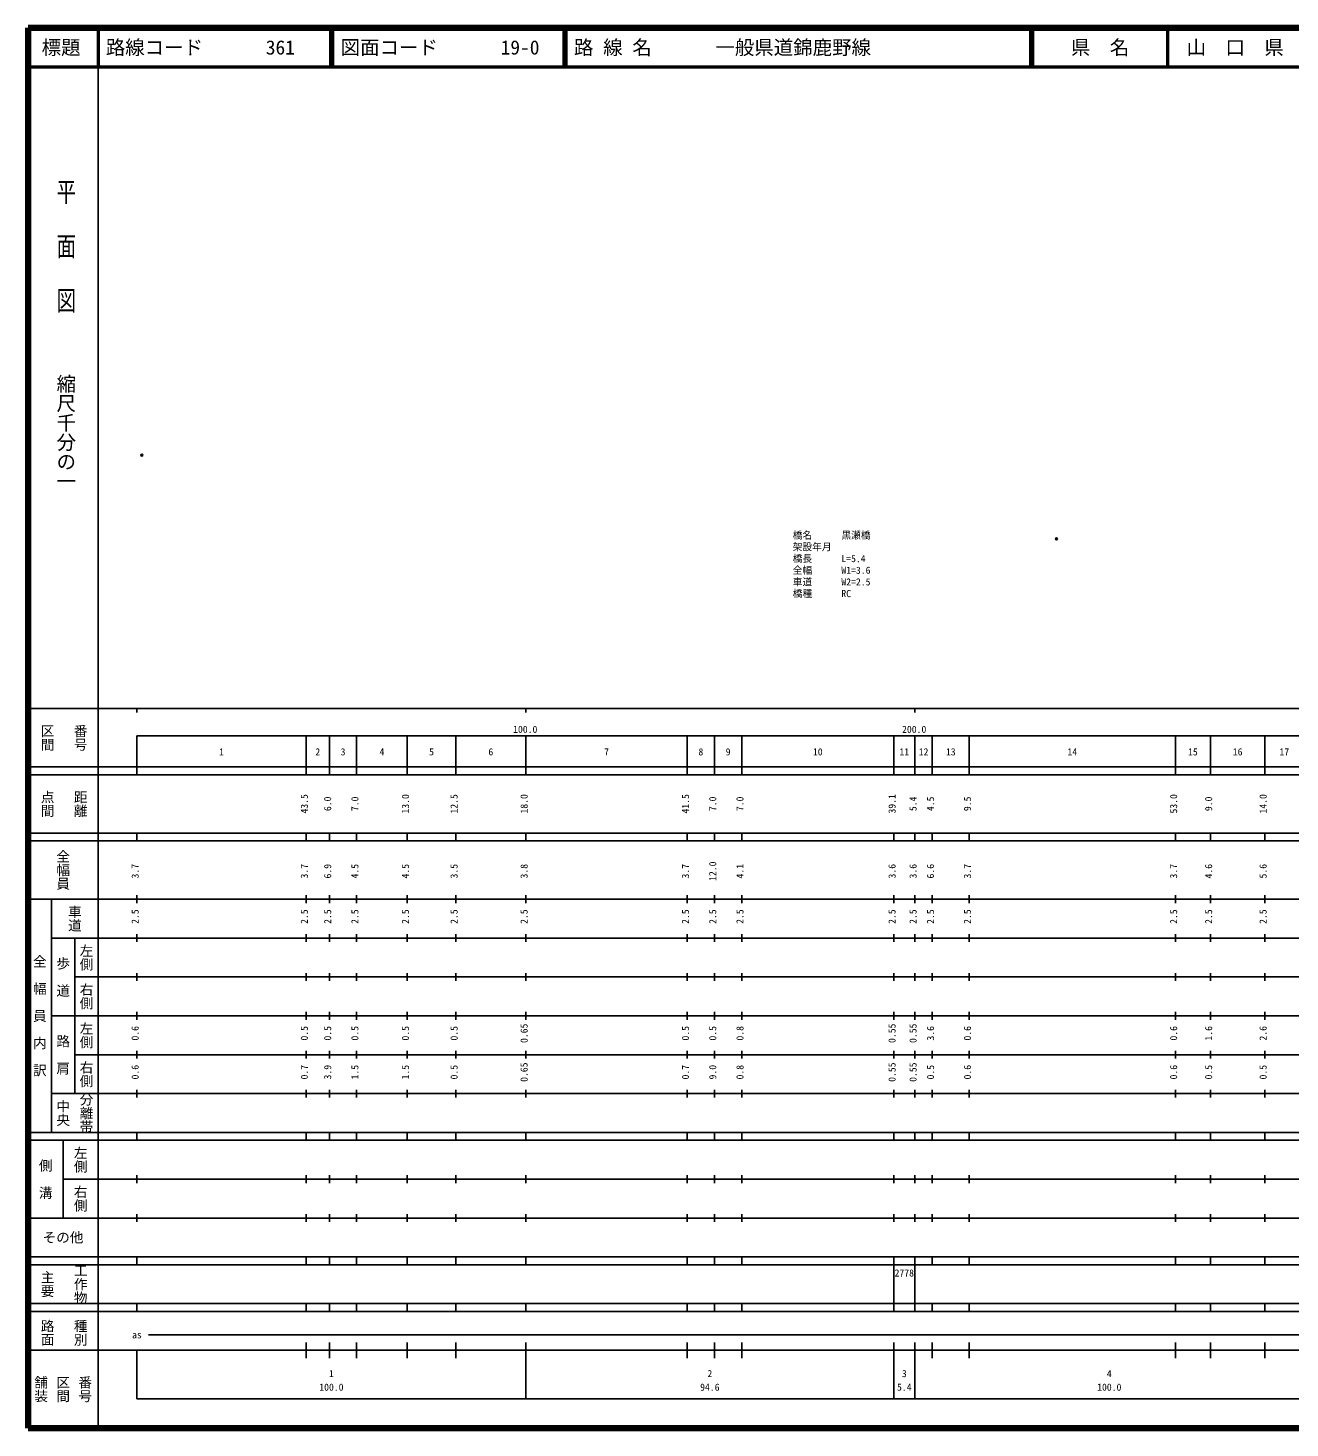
# Model space of a CAD drawing. Units: millimetres on the paper. Extents: x 40 to 680, y 20 to 380.
# Drawn here: x 40 to 364.5, y 20 to 380 of the extents above; entities that cross this region are included whole.
import ezdxf
from ezdxf.enums import TextEntityAlignment as Align

# ---------------------------------------------------------------- set-up
doc = ezdxf.new("R2010")
doc.units = ezdxf.units.MM
doc.header["$PDMODE"] = 32
doc.header["$PDSIZE"] = 0.5
for name, color, linetype in [('M-OTRS', 6, 'Continuous'), ('M-STR-HTXT', 7, 'Continuous'), ('M-TTL-TXT', 7, 'Continuous')]:
    doc.layers.add(name, color=color, linetype=linetype)
for name, color, linetype, lineweight in [('M-TTL', 2, 'Continuous', 140), ('M-TTL-BAND', 7, 'Continuous', 25), ('M-TTL-LINE', 7, 'Continuous', 50)]:
    doc.layers.add(name, color=color, linetype=linetype, lineweight=lineweight)
doc.styles.add('@ＭＳ ゴシック', font='')
doc.styles.add('ＭＳ ゴシック', font='')
doc.styles.get('@ＭＳ ゴシック').set_extended_font_data('@MS Gothic')
doc.styles.get('ＭＳ ゴシック').set_extended_font_data('MS Gothic')

msp = doc.modelspace()

# ---------------------------------------------------------------- linework, layer by layer
at = {"layer": 'M-OTRS'}
for p in [(69.25, 270.146), (304.423, 248.616)]:
    msp.add_point(p, dxfattribs=at)
at = {"layer": 'M-TTL'}
for p, q in [((40, 380), (40, 20)), ((680, 380), (40, 380)), ((40, 20), (680, 20))]:
    msp.add_line(p, q, dxfattribs=at)
at = {"layer": 'M-TTL-BAND'}
for p, q in [((58, 370), (58, 20)), ((40, 205), (579, 205)), ((68, 205), (68, 204)), ((168, 205), (168, 204)), ((268, 205), (268, 204)), ((68, 198), (579, 198)), ((68, 198), (68, 188)), ((111.5, 188), (111.5, 198)), ((117.5, 188), (117.5, 198)), ((124.5, 188), (124.5, 198)), ((137.5, 188), (137.5, 198)), ((150, 188), (150, 198)), ((168, 188), (168, 198)), ((209.5, 188), (209.5, 198)), ((216.5, 188), (216.5, 198)), ((223.5, 188), (223.5, 198)), ((262.6, 188), (262.6, 198)), ((268, 188), (268, 198)), ((272.5, 188), (272.5, 198)), ((282, 188), (282, 198)), ((335, 188), (335, 198)), ((344, 188), (344, 198)), ((358, 188), (358, 198)), ((40, 190), (579, 190)), ((40, 188), (579, 188)), ((40, 173), (579, 173)), ((68, 171), (68, 173)), ((111.5, 171), (111.5, 173)), ((117.5, 171), (117.5, 173)), ((124.5, 171), (124.5, 173)), ((137.5, 171), (137.5, 173)), ((150, 171), (150, 173)), ((168, 171), (168, 173)), ((209.5, 171), (209.5, 173)), ((216.5, 171), (216.5, 173)), ((223.5, 171), (223.5, 173)), ((262.6, 171), (262.6, 173)), ((268, 171), (268, 173)), ((272.5, 171), (272.5, 173)), ((282, 171), (282, 173)), ((335, 171), (335, 173)), ((344, 171), (344, 173)), ((358, 171), (358, 173)), ((40, 171), (579, 171)), ((40, 156), (579, 156)), ((46, 96), (46, 156)), ((68, 155), (68, 157)), ((111.5, 155), (111.5, 157)), ((117.5, 155), (117.5, 157)), ((124.5, 155), (124.5, 157)), ((137.5, 155), (137.5, 157)), ((150, 155), (150, 157)), ((168, 155), (168, 157)), ((209.5, 155), (209.5, 157)), ((216.5, 155), (216.5, 157)), ((223.5, 155), (223.5, 157)), ((262.6, 155), (262.6, 157)), ((268, 155), (268, 157)), ((272.5, 155), (272.5, 157)), ((282, 155), (282, 157)), ((335, 155), (335, 157)), ((344, 155), (344, 157)), ((358, 155), (358, 157)), ((46, 146), (579, 146)), ((52, 146), (52, 106)), ((68, 145), (68, 147)), ((111.5, 145), (111.5, 147)), ((117.5, 145), (117.5, 147)), ((124.5, 145), (124.5, 147)), ((137.5, 145), (137.5, 147)), ((150, 145), (150, 147)), ((168, 145), (168, 147)), ((209.5, 145), (209.5, 147)), ((216.5, 145), (216.5, 147)), ((223.5, 145), (223.5, 147)), ((262.6, 145), (262.6, 147)), ((268, 145), (268, 147)), ((272.5, 145), (272.5, 147)), ((282, 145), (282, 147)), ((335, 145), (335, 147)), ((344, 145), (344, 147)), ((358, 145), (358, 147)), ((68, 135), (68, 137)), ((111.5, 135), (111.5, 137)), ((117.5, 135), (117.5, 137)), ((124.5, 135), (124.5, 137)), ((137.5, 135), (137.5, 137)), ((150, 135), (150, 137)), ((168, 135), (168, 137)), ((209.5, 135), (209.5, 137)), ((216.5, 135), (216.5, 137)), ((223.5, 135), (223.5, 137)), ((262.6, 135), (262.6, 137)), ((268, 135), (268, 137)), ((272.5, 135), (272.5, 137)), ((282, 135), (282, 137)), ((335, 135), (335, 137)), ((344, 135), (344, 137)), ((358, 135), (358, 137)), ((52, 136), (579, 136)), ((46, 126), (579, 126)), ((68, 125), (68, 127)), ((111.5, 125), (111.5, 127)), ((117.5, 125), (117.5, 127)), ((124.5, 125), (124.5, 127)), ((137.5, 125), (137.5, 127)), ((150, 125), (150, 127)), ((168, 125), (168, 127)), ((209.5, 125), (209.5, 127)), ((216.5, 125), (216.5, 127)), ((223.5, 125), (223.5, 127)), ((262.6, 125), (262.6, 127)), ((268, 125), (268, 127)), ((272.5, 125), (272.5, 127)), ((282, 125), (282, 127)), ((335, 125), (335, 127)), ((344, 125), (344, 127)), ((358, 125), (358, 127)), ((52, 116), (579, 116)), ((68, 115), (68, 117)), ((111.5, 115), (111.5, 117)), ((117.5, 115), (117.5, 117)), ((124.5, 115), (124.5, 117)), ((137.5, 115), (137.5, 117)), ((150, 115), (150, 117)), ((168, 115), (168, 117)), ((209.5, 115), (209.5, 117)), ((216.5, 115), (216.5, 117)), ((223.5, 115), (223.5, 117)), ((262.6, 115), (262.6, 117)), ((268, 115), (268, 117)), ((272.5, 115), (272.5, 117)), ((282, 115), (282, 117)), ((335, 115), (335, 117)), ((344, 115), (344, 117)), ((358, 115), (358, 117)), ((46, 106), (579, 106)), ((68, 105), (68, 107)), ((111.5, 105), (111.5, 107)), ((117.5, 105), (117.5, 107)), ((124.5, 105), (124.5, 107)), ((137.5, 105), (137.5, 107)), ((150, 105), (150, 107)), ((168, 105), (168, 107)), ((209.5, 105), (209.5, 107)), ((216.5, 105), (216.5, 107)), ((223.5, 105), (223.5, 107)), ((262.6, 105), (262.6, 107)), ((268, 105), (268, 107)), ((272.5, 105), (272.5, 107)), ((282, 105), (282, 107)), ((335, 105), (335, 107)), ((344, 105), (344, 107)), ((358, 105), (358, 107)), ((40, 96), (579, 96)), ((40, 94), (579, 94)), ((49, 94), (49, 74)), ((68, 94), (68, 96)), ((111.5, 94), (111.5, 96)), ((117.5, 94), (117.5, 96)), ((124.5, 94), (124.5, 96)), ((137.5, 94), (137.5, 96)), ((150, 94), (150, 96)), ((168, 94), (168, 96)), ((209.5, 94), (209.5, 96)), ((216.5, 94), (216.5, 96)), ((223.5, 94), (223.5, 96)), ((262.6, 94), (262.6, 96)), ((268, 94), (268, 96)), ((272.5, 94), (272.5, 96)), ((282, 94), (282, 96)), ((335, 94), (335, 96)), ((344, 94), (344, 96)), ((358, 94), (358, 96)), ((49, 84), (579, 84)), ((68, 83), (68, 85)), ((111.5, 83), (111.5, 85)), ((117.5, 83), (117.5, 85)), ((124.5, 83), (124.5, 85)), ((137.5, 83), (137.5, 85)), ((150, 83), (150, 85)), ((168, 83), (168, 85)), ((209.5, 83), (209.5, 85)), ((216.5, 83), (216.5, 85)), ((223.5, 83), (223.5, 85)), ((262.6, 83), (262.6, 85)), ((268, 83), (268, 85)), ((272.5, 83), (272.5, 85)), ((282, 83), (282, 85)), ((335, 83), (335, 85)), ((344, 83), (344, 85)), ((358, 83), (358, 85)), ((40, 74), (579, 74)), ((68, 73), (68, 75)), ((111.5, 73), (111.5, 75)), ((117.5, 73), (117.5, 75)), ((124.5, 73), (124.5, 75)), ((137.5, 73), (137.5, 75)), ((150, 73), (150, 75)), ((168, 73), (168, 75)), ((209.5, 73), (209.5, 75)), ((216.5, 73), (216.5, 75)), ((223.5, 73), (223.5, 75)), ((262.6, 73), (262.6, 75)), ((268, 73), (268, 75)), ((272.5, 73), (272.5, 75)), ((282, 73), (282, 75)), ((335, 73), (335, 75)), ((344, 73), (344, 75)), ((358, 73), (358, 75)), ((40, 64), (579, 64)), ((40, 62), (579, 62)), ((68, 62), (68, 64)), ((111.5, 62), (111.5, 64)), ((117.5, 62), (117.5, 64)), ((124.5, 62), (124.5, 64)), ((137.5, 62), (137.5, 64)), ((150, 62), (150, 64)), ((168, 62), (168, 64)), ((209.5, 62), (209.5, 64)), ((216.5, 62), (216.5, 64)), ((223.5, 62), (223.5, 64)), ((262.6, 62), (262.6, 64)), ((262.6, 52), (262.6, 62)), ((268, 62), (268, 64)), ((268, 52), (268, 62)), ((272.5, 62), (272.5, 64)), ((282, 62), (282, 64)), ((335, 62), (335, 64)), ((344, 62), (344, 64)), ((358, 62), (358, 64)), ((40, 52), (579, 52)), ((68, 50), (68, 52)), ((111.5, 50), (111.5, 52)), ((117.5, 50), (117.5, 52)), ((124.5, 50), (124.5, 52)), ((137.5, 50), (137.5, 52)), ((150, 50), (150, 52)), ((168, 50), (168, 52)), ((209.5, 50), (209.5, 52)), ((216.5, 50), (216.5, 52)), ((223.5, 50), (223.5, 52)), ((262.6, 50), (262.6, 52)), ((268, 50), (268, 52)), ((272.5, 50), (272.5, 52)), ((282, 50), (282, 52)), ((335, 50), (335, 52)), ((344, 50), (344, 52)), ((358, 50), (358, 52)), ((40, 50), (579, 50)), ((71, 44), (565, 44)), ((40, 40), (579, 40)), ((68, 40), (68, 27.5)), ((111.5, 38), (111.5, 42)), ((117.5, 38), (117.5, 42)), ((124.5, 38), (124.5, 42)), ((137.5, 38), (137.5, 42)), ((150, 38), (150, 42)), ((168, 27.5), (168, 42)), ((209.5, 38), (209.5, 42)), ((216.5, 38), (216.5, 42)), ((223.5, 38), (223.5, 42)), ((262.6, 27.5), (262.6, 42)), ((268, 27.5), (268, 42)), ((272.5, 38), (272.5, 42)), ((282, 38), (282, 42)), ((335, 38), (335, 42)), ((344, 38), (344, 42)), ((358, 38), (358, 42)), ((68, 27.5), (579, 27.5))]:
    msp.add_line(p, q, dxfattribs=at)
at = {"layer": 'M-TTL-LINE'}
for p, q in [((58, 380), (58, 370)), ((117.75, 380), (117.75, 370)), ((118.25, 380), (118.25, 370)), ((177.75, 380), (177.75, 370)), ((178.25, 380), (178.25, 370)), ((297.75, 380), (297.75, 370)), ((298.25, 380), (298.25, 370)), ((333, 380), (333, 370)), ((40, 370), (680, 370))]:
    msp.add_line(p, q, dxfattribs=at)

# ---------------------------------------------------------------- texts
at = {"layer": 'M-STR-HTXT', "style": 'ＭＳ ゴシック'}
for s, p in [('橋名\u3000\u3000\u3000黒瀬橋', (236.617, 248.105)), ('架設年月\u3000', (236.617, 245.105)), ('橋長\u3000\u3000\u3000L=5.4', (236.617, 242.105)), ('全幅\u3000\u3000\u3000W1=3.6', (236.617, 239.105)), ('車道\u3000\u3000\u3000W2=2.5', (236.617, 236.105)), ('橋種\u3000\u3000\u3000RC', (236.617, 233.105))]:
    msp.add_text(s, height=1.833, dxfattribs=at).set_placement(p, align=Align.BOTTOM_LEFT)
at = {"layer": 'M-TTL-BAND', "style": '@ＭＳ ゴシック', "width": 1.4}
msp.add_text('平  面  図', height=3.666, rotation=270, dxfattribs=at).set_placement((49.777, 306.475), align=Align.MIDDLE_RIGHT)
at = {"layer": 'M-TTL-BAND', "style": '@ＭＳ ゴシック'}
msp.add_text('縮尺千分の一', height=3.666, rotation=270, dxfattribs=at).set_placement((49.777, 261.03), align=Align.MIDDLE_RIGHT)
for s, p in [('区間', (45, 197.5)), ('番号', (53.5, 197.5)), ('点間', (45, 180.5)), ('距離', (53.5, 180.5)), ('全幅員', (49, 163.5)), ('車道', (52, 151)), ('左側', (55, 141)), ('全\u3000幅\u3000員\u3000内\u3000訳', (43, 126)), ('歩\u3000道', (49, 136)), ('右側', (55, 131)), ('左側', (55, 121)), ('路\u3000肩', (49, 116)), ('右側', (55, 111)), ('分離帯', (55, 101)), ('中央', (49, 101)), ('左側', (53.5, 89)), ('側\u3000溝', (44.5, 84)), ('右側', (53.5, 79)), ('工作物', (53.5, 57)), ('主要', (45, 57)), ('路面', (45, 44.5)), ('種別', (53.5, 44.5)), ('舗装', (43.333, 30)), ('区間', (49, 30)), ('番号', (54.667, 30))]:
    msp.add_text(s, height=2.566, rotation=270, dxfattribs=at).set_placement(p, align=Align.MIDDLE_CENTER)
at = {"layer": 'M-TTL-BAND', "style": 'ＭＳ ゴシック'}
for s, p in [('100.0', (167.844, 198.195)), ('200.0', (267.844, 198.195)), ('1', (89.75, 192.405)), ('2', (114.5, 192.405)), ('3', (121, 192.405)), ('4', (131, 192.405)), ('5', (143.75, 192.405)), ('6', (159, 192.405)), ('7', (188.75, 192.405)), ('8', (213, 192.405)), ('9', (220, 192.405)), ('10', (243.05, 192.405)), ('11', (265.3, 192.405)), ('12', (270.25, 192.405)), ('13', (277.25, 192.405)), ('14', (308.5, 192.405)), ('15', (339.5, 192.405)), ('16', (351, 192.405)), ('17', (363, 192.405)), ('as', (68, 42.5)), ('1', (118, 32.523)), ('2', (215.3, 32.523)), ('3', (265.3, 32.523)), ('4', (318, 32.523)), ('100.0', (118, 29.033)), ('94.6', (215.3, 29.033)), ('5.4', (265.3, 29.033)), ('100.0', (318, 29.033))]:
    msp.add_text(s, height=1.833, dxfattribs=at).set_placement(p, align=Align.BOTTOM_CENTER)
for s, p in [('43.5', (112.5, 180.5)), ('6.0', (118.5, 180.5)), ('7.0', (125.5, 180.5)), ('13.0', (138.5, 180.5)), ('12.5', (151, 180.5)), ('18.0', (169, 180.5)), ('41.5', (210.5, 180.5)), ('7.0', (217.5, 180.5)), ('7.0', (224.5, 180.5)), ('39.1', (263.6, 180.5)), ('5.4', (269, 180.5)), ('4.5', (273.5, 180.5)), ('9.5', (283, 180.5)), ('53.0', (336, 180.5)), ('9.0', (345, 180.5)), ('14.0', (359, 180.5)), ('3.7', (69, 163.174)), ('3.7', (112.5, 163.174)), ('6.9', (118.5, 163.174)), ('4.5', (125.5, 163.174)), ('4.5', (138.5, 163.174)), ('3.5', (151, 163.174)), ('3.8', (169, 163.174)), ('3.7', (210.5, 163.174)), ('12.0', (217.5, 163.174)), ('4.1', (224.5, 163.174)), ('3.6', (263.6, 163.174)), ('3.6', (269, 163.174)), ('6.6', (273.5, 163.174)), ('3.7', (283, 163.174)), ('3.7', (336, 163.174)), ('4.6', (345, 163.174)), ('5.6', (359, 163.174)), ('2.5', (69, 151.5)), ('2.5', (112.5, 151.5)), ('2.5', (118.5, 151.5)), ('2.5', (125.5, 151.5)), ('2.5', (138.5, 151.5)), ('2.5', (151, 151.5)), ('2.5', (169, 151.5)), ('2.5', (210.5, 151.5)), ('2.5', (217.5, 151.5)), ('2.5', (224.5, 151.5)), ('2.5', (263.6, 151.5)), ('2.5', (269, 151.5)), ('2.5', (273.5, 151.5)), ('2.5', (283, 151.5)), ('2.5', (336, 151.5)), ('2.5', (345, 151.5)), ('2.5', (359, 151.5)), ('0.6', (69, 121.5)), ('0.5', (112.5, 121.5)), ('0.5', (118.5, 121.5)), ('0.5', (125.5, 121.5)), ('0.5', (138.5, 121.5)), ('0.5', (151, 121.5)), ('0.65', (169, 121.5)), ('0.5', (210.5, 121.5)), ('0.5', (217.5, 121.5)), ('0.8', (224.5, 121.5)), ('0.55', (263.6, 121.5)), ('0.55', (269, 121.5)), ('3.6', (273.5, 121.5)), ('0.6', (283, 121.5)), ('0.6', (336, 121.5)), ('1.6', (345, 121.5)), ('2.6', (359, 121.5)), ('0.6', (69, 111.5)), ('0.7', (112.5, 111.5)), ('3.9', (118.5, 111.5)), ('1.5', (125.5, 111.5)), ('1.5', (138.5, 111.5)), ('0.5', (151, 111.5)), ('0.65', (169, 111.5)), ('0.7', (210.5, 111.5)), ('9.0', (217.5, 111.5)), ('0.8', (224.5, 111.5)), ('0.55', (263.6, 111.5)), ('0.55', (269, 111.5)), ('0.5', (273.5, 111.5)), ('0.6', (283, 111.5)), ('0.6', (336, 111.5)), ('0.5', (345, 111.5)), ('0.5', (359, 111.5))]:
    msp.add_text(s, height=1.833, rotation=90, dxfattribs=at).set_placement(p, align=Align.BOTTOM_CENTER)
msp.add_text('その他', height=2.566, dxfattribs=at).set_placement((49, 69), align=Align.MIDDLE_CENTER)
msp.add_text('2778', height=1.833, dxfattribs=at).set_placement((262.8, 58.405), align=Align.BOTTOM_LEFT)
at = {"layer": 'M-TTL-TXT', "style": 'ＭＳ ゴシック'}
for s, p in [('標題', (48.5, 375)), ('県\u3000名', (315.625, 375)), ('山\u3000口\u3000県', (350.375, 375))]:
    msp.add_text(s, height=3.666, dxfattribs=at).set_placement(p, align=Align.MIDDLE_CENTER)
for s, p in [('路線コード', (60, 375)), ('361', (101.142, 375)), ('図面コード', (120.38, 375)), ('19-0', (161.521, 375)), ('路 線 名', (180.38, 375)), ('一般県道錦鹿野線', (216.734, 375))]:
    msp.add_text(s, height=3.666, dxfattribs=at).set_placement(p, align=Align.MIDDLE_LEFT)

doc.saveas('drawing.dxf')
